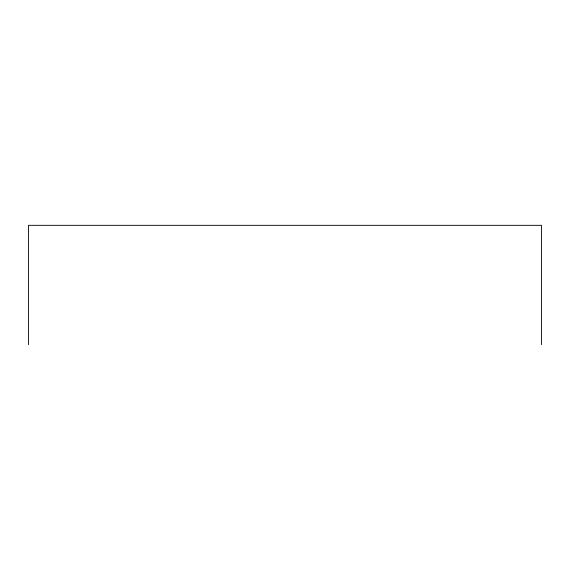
<?xml version="1.0" encoding="UTF-8"?>
<svg xmlns="http://www.w3.org/2000/svg" width="570" height="570" viewBox="0 0 570 570"><rect width="100%" height="100%" fill="white"/><g stroke="black" fill="none" stroke-linecap="round" stroke-linejoin="round"><path stroke-width="0.85" d="M541.5 344.672L541.5 225.328L28.5 225.328L28.5 344.672"/></g></svg>
